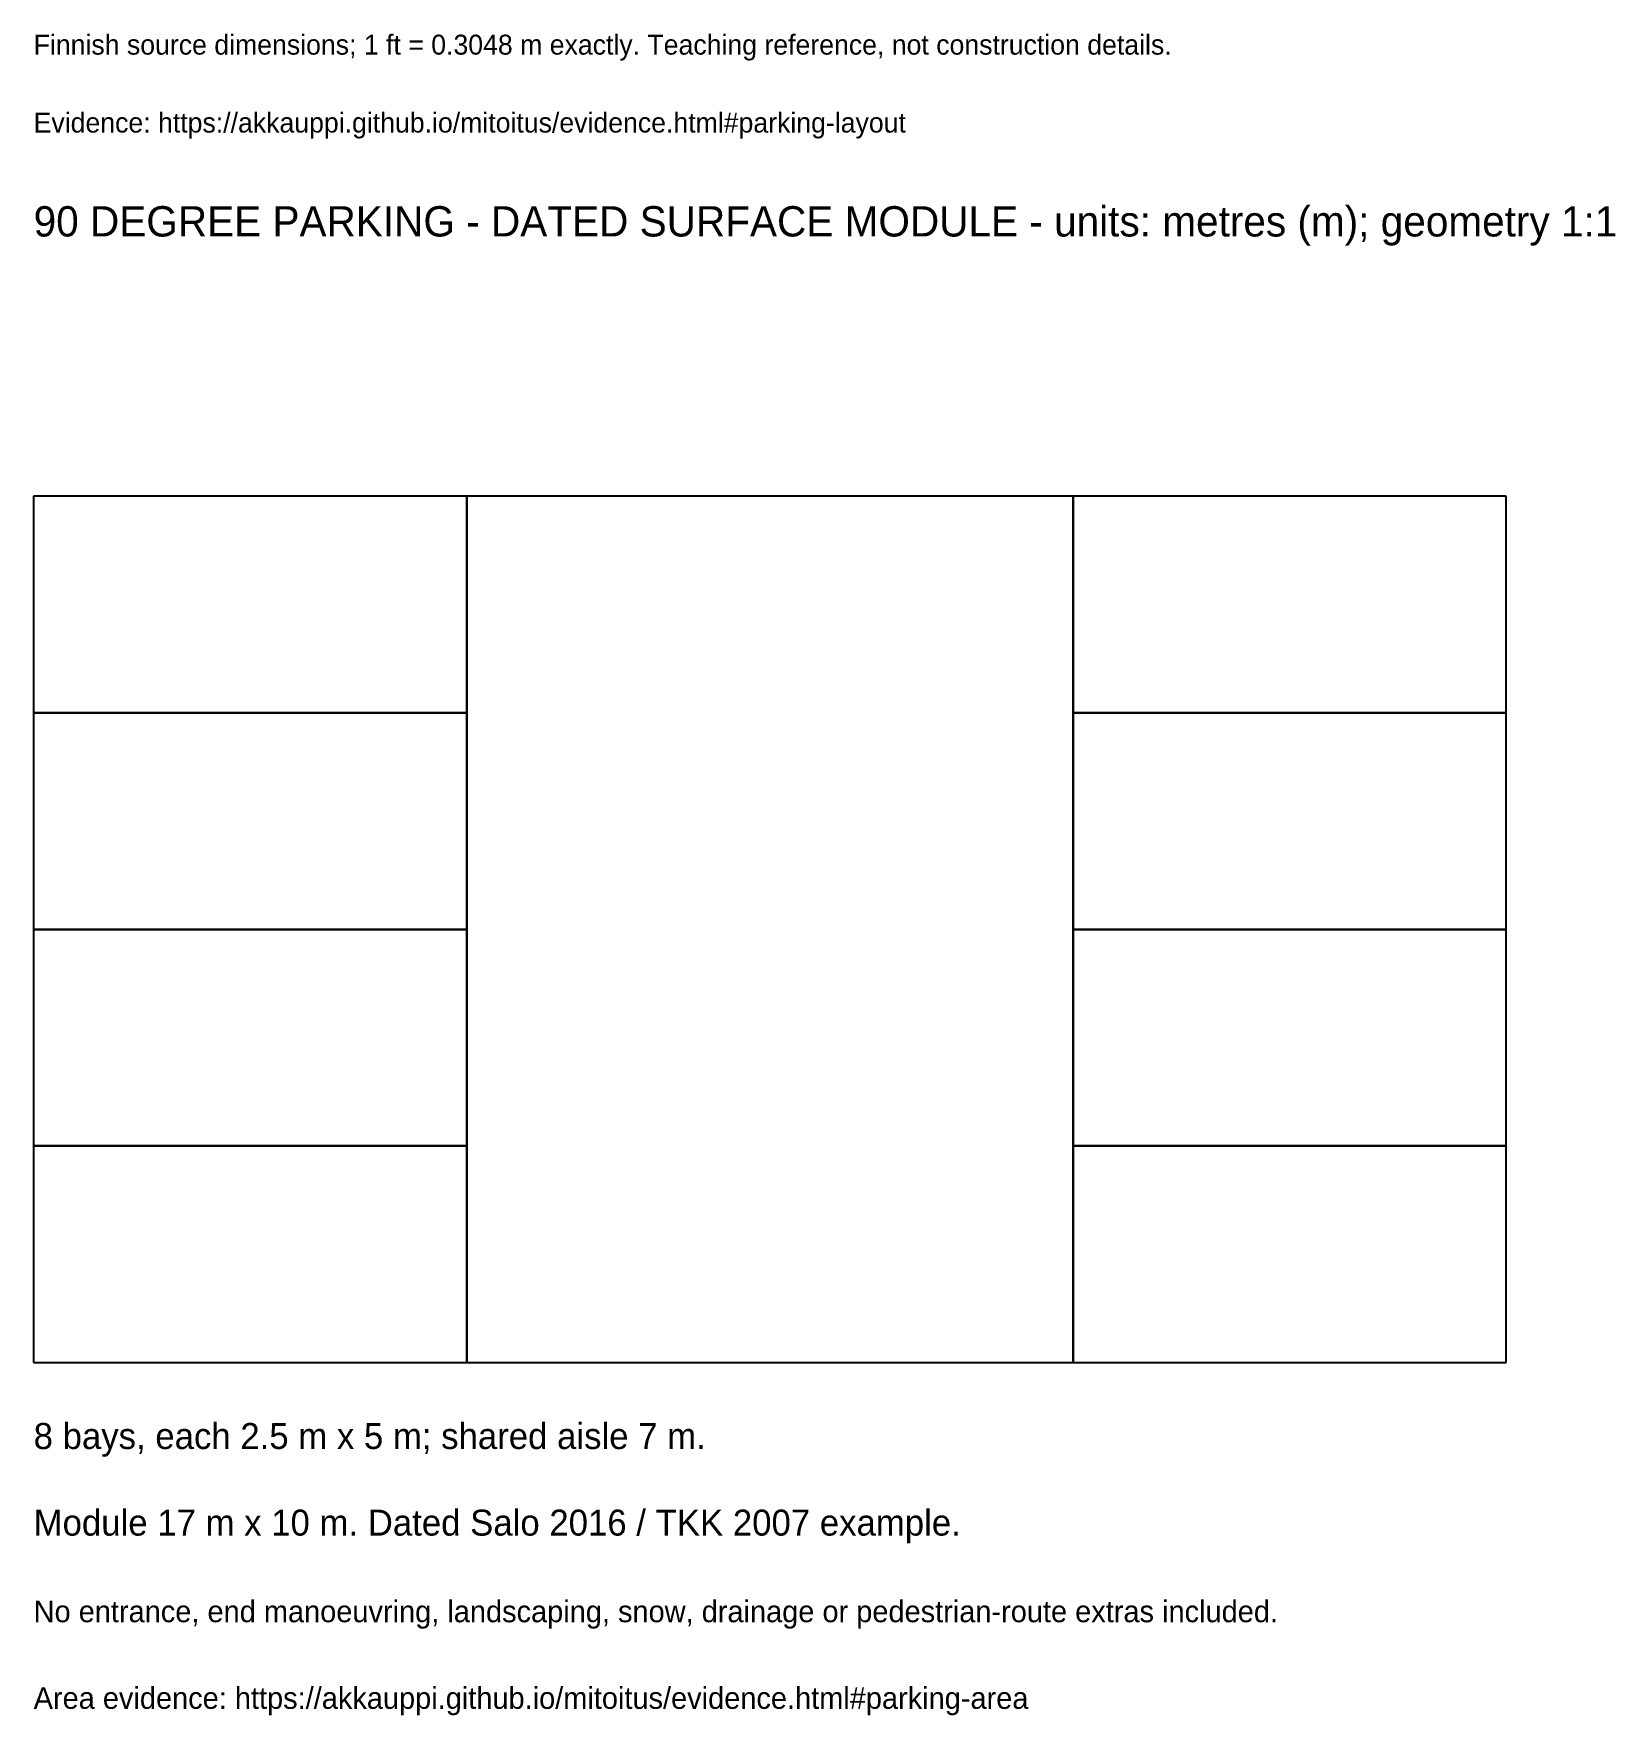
# Model space of a CAD drawing. Header units: metres. Extents: x 0 to 18.3, y -4.1 to 15.3.
import ezdxf

# ---------------------------------------------------------------- set-up
doc = ezdxf.new("R2010")
doc.units = ezdxf.units.M
for name, color, linetype in [('ANNOTATION', 7, 'Continuous'), ('OTHER', 8, 'Continuous'), ('REFERENCE', 7, 'Continuous')]:
    doc.layers.add(name, color=color, linetype=linetype)

msp = doc.modelspace()

# ---------------------------------------------------------------- linework, layer by layer
at = {"layer": 'OTHER'}
for p, q in [((12, 10), (5, 10)), ((5, 10), (5, 0)), ((12, 0), (12, 10)), ((5, 0), (12, 0))]:
    msp.add_line(p, q, dxfattribs=at)
at = {"layer": 'REFERENCE'}
for p, q in [((5, 10), (0, 10)), ((0, 10), (0, 7.5)), ((5, 7.5), (5, 10)), ((17, 10), (12, 10)), ((12, 10), (12, 7.5)), ((17, 7.5), (17, 10)), ((5, 7.5), (0, 7.5)), ((0, 7.5), (0, 5)), ((0, 7.5), (5, 7.5)), ((5, 5), (5, 7.5)), ((17, 7.5), (12, 7.5)), ((12, 7.5), (12, 5)), ((12, 7.5), (17, 7.5)), ((17, 5), (17, 7.5)), ((5, 5), (0, 5)), ((0, 5), (0, 2.5)), ((0, 5), (5, 5)), ((5, 2.5), (5, 5)), ((17, 5), (12, 5)), ((12, 5), (12, 2.5)), ((12, 5), (17, 5)), ((17, 2.5), (17, 5)), ((5, 2.5), (0, 2.5)), ((0, 2.5), (0, 0)), ((0, 2.5), (5, 2.5)), ((5, 0), (5, 2.5)), ((17, 2.5), (12, 2.5)), ((12, 2.5), (12, 0)), ((12, 2.5), (17, 2.5)), ((17, 0), (17, 2.5)), ((0, 0), (5, 0)), ((12, 0), (17, 0))]:
    msp.add_line(p, q, dxfattribs=at)

# ---------------------------------------------------------------- texts
at = {"layer": 'ANNOTATION'}
for s, height, p in [('Finnish source dimensions; 1 ft = 0.3048 m exactly. Teaching reference, not construction details.', 0.23, (0, 15.1)), ('Evidence: https://akkauppi.github.io/mitoitus/evidence.html#parking-layout', 0.23, (0, 14.2)), ('90 DEGREE PARKING - DATED SURFACE MODULE - units: metres (m); geometry 1:1', 0.35, (0, 13)), ('8 bays, each 2.5 m x 5 m; shared aisle 7 m.', 0.3, (0, -1)), ('Module 17 m x 10 m. Dated Salo 2016 / TKK 2007 example.', 0.3, (0, -2)), ('No entrance, end manoeuvring, landscaping, snow, drainage or pedestrian-route extras included.', 0.25, (0, -3)), ('Area evidence: https://akkauppi.github.io/mitoitus/evidence.html#parking-area', 0.25, (0, -4))]:
    msp.add_text(s, height=height, dxfattribs=at).set_placement(p)

doc.saveas('drawing.dxf')
